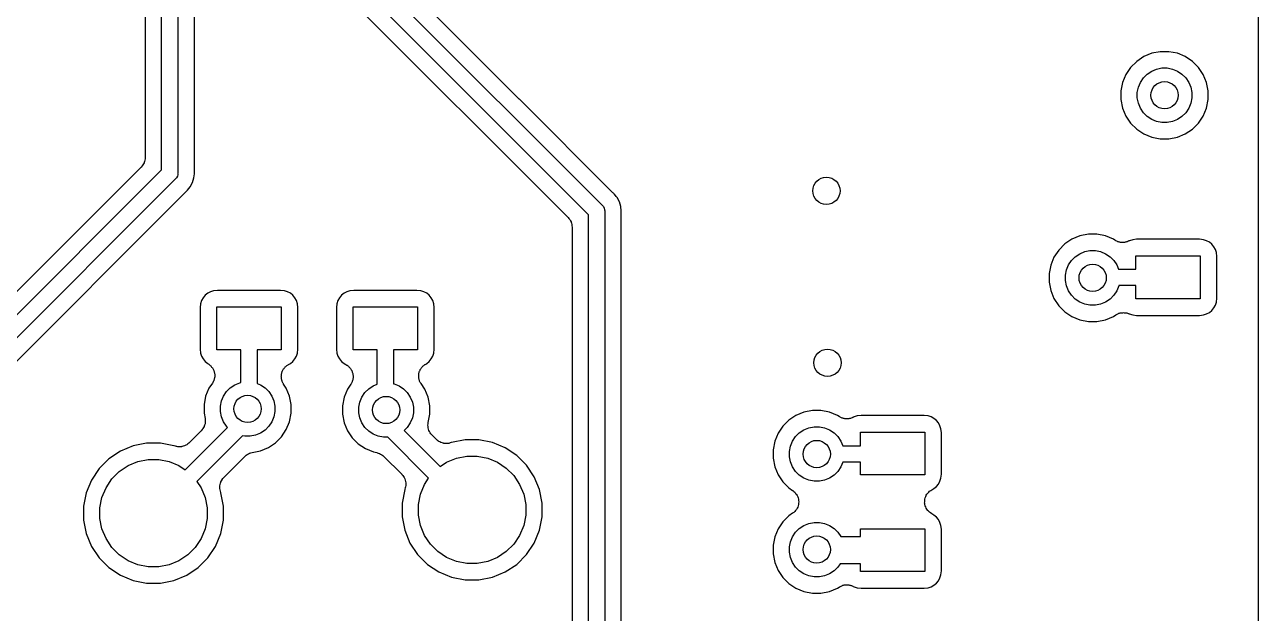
# Model space of a CAD drawing. Extents: x 98.9 to 141.5, y -118.8 to -76.2.
# Drawn here: x 130 to 141.49, y -112.37 to -106.89 of the extents above; entities that cross this region are included whole.
import ezdxf

# ---------------------------------------------------------------- set-up
doc = ezdxf.new("R2010")
doc.units = 0
doc.layers.add('BLACK', color=7, linetype='CONTINUOUS')

msp = doc.modelspace()

# ---------------------------------------------------------------- linework, layer by layer
at = {"layer": 'BLACK', "linetype": 'CONTINUOUS'}
for p, q in [((131.426, -101.5), (131.426, -108.271)), ((131.274, -108.243), (131.274, -102.049)), ((141.488, -102.097), (141.488, -115.926)), ((131.976, -105.173), (135.376, -108.573)), ((134.605, -107.587), (132.166, -105.148)), ((135.249, -108.662), (131.849, -105.262)), ((131.795, -105.424), (135.059, -108.687)), ((131.579, -108.258), (131.579, -105.513)), ((131.121, -106.523), (131.121, -108.128)), ((140.422, -107.19), (140.356, -107.234)), ((140.496, -107.159), (140.422, -107.19)), ((140.575, -107.144), (140.496, -107.159)), ((140.655, -107.144), (140.575, -107.144)), ((140.734, -107.159), (140.655, -107.144)), ((140.808, -107.19), (140.734, -107.159)), ((140.874, -107.234), (140.808, -107.19)), ((140.299, -107.291), (140.255, -107.357)), ((140.356, -107.234), (140.299, -107.291)), ((140.495, -107.325), (140.541, -107.306)), ((140.541, -107.306), (140.59, -107.296)), ((140.59, -107.296), (140.64, -107.296)), ((140.64, -107.296), (140.689, -107.306)), ((140.689, -107.306), (140.735, -107.325)), ((140.931, -107.291), (140.874, -107.234)), ((140.975, -107.357), (140.931, -107.291)), ((140.255, -107.357), (140.224, -107.431)), ((140.39, -107.43), (140.418, -107.388)), ((140.418, -107.388), (140.453, -107.353)), ((140.453, -107.353), (140.495, -107.325)), ((140.735, -107.325), (140.777, -107.353)), ((140.777, -107.353), (140.812, -107.388)), ((140.812, -107.388), (140.84, -107.43)), ((141.006, -107.431), (140.975, -107.357)), ((140.224, -107.431), (140.209, -107.51)), ((140.209, -107.51), (140.209, -107.59)), ((140.361, -107.525), (140.371, -107.476)), ((140.361, -107.575), (140.361, -107.525)), ((140.371, -107.476), (140.39, -107.43)), ((140.84, -107.43), (140.859, -107.476)), ((140.859, -107.476), (140.869, -107.525)), ((140.869, -107.525), (140.869, -107.575)), ((141.021, -107.51), (141.006, -107.431)), ((141.021, -107.59), (141.021, -107.51)), ((134.606, -107.587), (134.605, -107.587)), ((135.474, -108.456), (134.606, -107.587)), ((140.209, -107.59), (140.224, -107.669)), ((140.371, -107.624), (140.361, -107.575)), ((140.39, -107.67), (140.371, -107.624)), ((140.859, -107.624), (140.84, -107.67)), ((140.869, -107.575), (140.859, -107.624)), ((141.006, -107.669), (141.021, -107.59)), ((140.224, -107.669), (140.255, -107.743)), ((140.255, -107.743), (140.299, -107.809)), ((140.418, -107.712), (140.39, -107.67)), ((140.453, -107.747), (140.418, -107.712)), ((140.495, -107.775), (140.453, -107.747)), ((140.777, -107.747), (140.735, -107.775)), ((140.812, -107.712), (140.777, -107.747)), ((140.84, -107.67), (140.812, -107.712)), ((140.931, -107.809), (140.975, -107.743)), ((140.975, -107.743), (141.006, -107.669)), ((140.299, -107.809), (140.356, -107.866)), ((140.356, -107.866), (140.422, -107.91)), ((140.541, -107.794), (140.495, -107.775)), ((140.59, -107.804), (140.541, -107.794)), ((140.64, -107.804), (140.59, -107.804)), ((140.689, -107.794), (140.64, -107.804)), ((140.735, -107.775), (140.689, -107.794)), ((140.808, -107.91), (140.874, -107.866)), ((140.874, -107.866), (140.931, -107.809)), ((140.422, -107.91), (140.496, -107.941)), ((140.496, -107.941), (140.575, -107.956)), ((140.575, -107.956), (140.655, -107.956)), ((140.655, -107.956), (140.734, -107.941)), ((140.734, -107.941), (140.808, -107.91)), ((131.084, -108.218), (128.998, -110.304)), ((131.092, -108.208), (131.084, -108.218)), ((131.099, -108.199), (131.092, -108.208)), ((131.1, -108.199), (131.099, -108.199)), ((131.105, -108.188), (131.1, -108.198)), ((131.1, -108.198), (131.1, -108.199)), ((131.111, -108.178), (131.105, -108.188)), ((131.112, -108.177), (131.111, -108.177)), ((131.111, -108.177), (131.111, -108.178)), ((131.115, -108.165), (131.112, -108.177)), ((131.119, -108.154), (131.115, -108.165)), ((131.12, -108.141), (131.119, -108.153)), ((131.119, -108.153), (131.119, -108.153)), ((131.119, -108.153), (131.119, -108.154)), ((131.121, -108.129), (131.12, -108.141)), ((131.121, -108.128), (131.121, -108.128)), ((131.121, -108.128), (131.121, -108.128)), ((131.121, -108.128), (131.121, -108.128)), ((131.121, -108.128), (131.121, -108.129)), ((129.023, -110.494), (131.274, -108.243)), ((131.401, -108.332), (129.112, -110.621)), ((131.404, -108.329), (131.401, -108.332)), ((131.414, -108.318), (131.404, -108.329)), ((131.421, -108.304), (131.414, -108.318)), ((131.425, -108.29), (131.421, -108.304)), ((131.426, -108.279), (131.425, -108.29)), ((131.426, -108.271), (131.427, -108.275)), ((131.427, -108.275), (131.426, -108.279)), ((131.426, -108.279), (131.426, -108.279)), ((131.562, -108.363), (131.575, -108.32)), ((131.575, -108.32), (131.579, -108.28)), ((131.579, -108.263), (131.579, -108.258)), ((131.579, -108.268), (131.579, -108.263)), ((131.579, -108.27), (131.579, -108.268)), ((131.58, -108.275), (131.579, -108.27)), ((131.579, -108.28), (131.58, -108.275)), ((131.579, -108.28), (131.579, -108.28)), ((129.229, -110.719), (131.499, -108.449)), ((131.499, -108.449), (131.501, -108.448)), ((131.501, -108.448), (131.505, -108.444)), ((131.505, -108.444), (131.509, -108.441)), ((131.509, -108.441), (131.512, -108.437)), ((131.512, -108.437), (131.516, -108.434)), ((131.516, -108.433), (131.541, -108.403)), ((131.516, -108.434), (131.516, -108.433)), ((131.541, -108.403), (131.562, -108.363)), ((135.478, -108.459), (135.474, -108.456)), ((135.482, -108.463), (135.478, -108.459)), ((135.376, -108.573), (135.379, -108.576)), ((135.484, -108.464), (135.482, -108.463)), ((135.487, -108.468), (135.484, -108.464)), ((135.491, -108.471), (135.487, -108.468)), ((135.508, -108.492), (135.491, -108.471)), ((135.491, -108.471), (135.491, -108.471)), ((135.516, -108.502), (135.508, -108.492)), ((135.508, -108.492), (135.508, -108.492)), ((135.537, -108.542), (135.516, -108.502)), ((135.55, -108.585), (135.537, -108.542)), ((135.059, -108.687), (135.06, -108.688)), ((135.06, -108.688), (135.06, -108.688)), ((135.06, -108.688), (135.06, -108.688)), ((135.06, -108.688), (135.06, -108.689)), ((135.06, -108.689), (135.068, -108.698)), ((135.249, -113.108), (135.249, -108.662)), ((135.379, -108.576), (135.383, -108.58)), ((135.383, -108.58), (135.389, -108.587)), ((135.389, -108.587), (135.395, -108.6)), ((135.395, -108.6), (135.396, -108.601)), ((135.396, -108.601), (135.4, -108.615)), ((135.4, -108.615), (135.401, -108.626)), ((135.401, -108.626), (135.402, -108.63)), ((135.402, -108.63), (135.401, -108.634)), ((135.401, -108.634), (135.401, -113.136)), ((135.554, -108.625), (135.55, -108.585)), ((135.555, -108.63), (135.554, -108.625)), ((135.554, -108.625), (135.554, -108.625)), ((135.554, -108.635), (135.555, -108.63)), ((135.554, -108.64), (135.554, -108.635)), ((135.554, -108.646), (135.554, -108.64)), ((135.554, -108.647), (135.554, -108.646)), ((135.554, -113.123), (135.554, -108.647)), ((135.068, -108.698), (135.075, -108.707)), ((135.075, -108.707), (135.075, -108.708)), ((135.075, -108.708), (135.076, -108.708)), ((135.076, -108.708), (135.081, -108.719)), ((135.081, -108.719), (135.087, -108.729)), ((135.087, -108.729), (135.087, -108.73)), ((135.087, -108.73), (135.087, -108.73)), ((135.087, -108.73), (135.091, -108.741)), ((135.091, -108.741), (135.094, -108.753)), ((135.094, -108.753), (135.094, -108.753)), ((135.094, -108.753), (135.094, -108.754)), ((135.094, -108.754), (135.095, -108.766)), ((135.095, -108.766), (135.096, -108.777)), ((135.096, -108.777), (135.096, -112.993)), ((139.752, -108.89), (139.686, -108.934)), ((139.826, -108.859), (139.752, -108.89)), ((139.905, -108.844), (139.826, -108.859)), ((139.985, -108.844), (139.905, -108.844)), ((140.064, -108.859), (139.985, -108.844)), ((140.138, -108.89), (140.064, -108.859)), ((140.153, -108.9), (140.138, -108.89)), ((140.158, -108.903), (140.153, -108.9)), ((140.162, -108.906), (140.158, -108.903)), ((140.169, -108.909), (140.162, -108.906)), ((140.175, -108.912), (140.169, -108.909)), ((140.18, -108.913), (140.175, -108.912)), ((140.185, -108.916), (140.18, -108.913)), ((140.192, -108.917), (140.185, -108.916)), ((140.198, -108.919), (140.192, -108.917)), ((140.204, -108.92), (140.198, -108.919)), ((140.209, -108.921), (140.204, -108.92)), ((140.241, -108.92), (140.234, -108.921)), ((140.248, -108.919), (140.241, -108.92)), ((140.253, -108.918), (140.248, -108.919)), ((140.259, -108.916), (140.253, -108.918)), ((140.265, -108.914), (140.259, -108.916)), ((140.271, -108.912), (140.265, -108.914)), ((140.276, -108.909), (140.271, -108.912)), ((140.282, -108.907), (140.276, -108.909)), ((140.283, -108.906), (140.282, -108.907)), ((140.289, -108.904), (140.283, -108.906)), ((140.318, -108.895), (140.289, -108.904)), ((140.354, -108.891), (140.318, -108.895)), ((140.941, -108.891), (140.354, -108.891)), ((140.977, -108.895), (140.941, -108.891)), ((141.006, -108.904), (140.977, -108.895)), ((141.032, -108.918), (141.006, -108.904)), ((141.056, -108.937), (141.032, -108.918)), ((139.629, -108.991), (139.585, -109.057)), ((139.686, -108.934), (139.629, -108.991)), ((139.783, -109.053), (139.825, -109.025)), ((139.825, -109.025), (139.871, -109.006)), ((139.871, -109.006), (139.92, -108.996)), ((139.92, -108.996), (139.97, -108.996)), ((139.97, -108.996), (140.019, -109.006)), ((140.019, -109.006), (140.065, -109.025)), ((140.065, -109.025), (140.107, -109.053)), ((140.216, -108.921), (140.209, -108.921)), ((140.223, -108.921), (140.216, -108.921)), ((140.229, -108.921), (140.223, -108.921)), ((140.234, -108.921), (140.229, -108.921)), ((141.075, -108.96), (141.056, -108.937)), ((141.089, -108.986), (141.075, -108.96)), ((141.098, -109.015), (141.089, -108.986)), ((141.101, -109.051), (141.098, -109.015)), ((139.554, -109.131), (139.539, -109.21)), ((139.585, -109.057), (139.554, -109.131)), ((139.701, -109.176), (139.72, -109.13)), ((139.72, -109.13), (139.748, -109.088)), ((139.748, -109.088), (139.783, -109.053)), ((140.107, -109.053), (140.142, -109.088)), ((140.142, -109.088), (140.17, -109.13)), ((140.17, -109.13), (140.186, -109.169)), ((140.347, -109.169), (140.347, -109.045)), ((140.347, -109.045), (140.947, -109.045)), ((140.947, -109.045), (140.947, -109.445)), ((141.101, -109.439), (141.101, -109.051)), ((139.539, -109.21), (139.539, -109.29)), ((139.691, -109.225), (139.701, -109.176)), ((139.691, -109.275), (139.691, -109.225)), ((140.186, -109.169), (140.347, -109.169)), ((131.729, -109.379), (131.703, -109.393)), ((131.758, -109.37), (131.729, -109.379)), ((131.794, -109.367), (131.758, -109.37)), ((132.381, -109.367), (131.794, -109.367)), ((132.417, -109.37), (132.381, -109.367)), ((132.446, -109.379), (132.417, -109.37)), ((132.473, -109.393), (132.446, -109.379)), ((132.999, -109.379), (132.973, -109.393)), ((133.028, -109.37), (132.999, -109.379)), ((133.064, -109.367), (133.028, -109.37)), ((133.651, -109.367), (133.064, -109.367)), ((133.687, -109.37), (133.651, -109.367)), ((133.716, -109.379), (133.687, -109.37)), ((133.743, -109.393), (133.716, -109.379)), ((139.539, -109.29), (139.554, -109.369)), ((139.554, -109.369), (139.585, -109.443)), ((139.701, -109.324), (139.691, -109.275)), ((139.72, -109.37), (139.701, -109.324)), ((139.748, -109.412), (139.72, -109.37)), ((140.17, -109.37), (140.142, -109.412)), ((140.189, -109.324), (140.17, -109.37)), ((140.19, -109.321), (140.189, -109.324)), ((140.347, -109.321), (140.19, -109.321)), ((140.347, -109.445), (140.347, -109.321)), ((131.637, -109.491), (131.634, -109.527)), ((131.646, -109.462), (131.637, -109.491)), ((131.66, -109.435), (131.646, -109.462)), ((131.679, -109.412), (131.66, -109.435)), ((131.703, -109.393), (131.679, -109.412)), ((132.496, -109.412), (132.473, -109.393)), ((132.515, -109.435), (132.496, -109.412)), ((132.529, -109.462), (132.515, -109.435)), ((132.538, -109.491), (132.529, -109.462)), ((132.541, -109.527), (132.538, -109.491)), ((132.907, -109.491), (132.904, -109.527)), ((132.916, -109.462), (132.907, -109.491)), ((132.93, -109.435), (132.916, -109.462)), ((132.949, -109.412), (132.93, -109.435)), ((132.973, -109.393), (132.949, -109.412)), ((133.766, -109.412), (133.743, -109.393)), ((133.785, -109.435), (133.766, -109.412)), ((133.799, -109.462), (133.785, -109.435)), ((133.808, -109.491), (133.799, -109.462)), ((133.811, -109.527), (133.808, -109.491)), ((139.585, -109.443), (139.629, -109.509)), ((139.783, -109.447), (139.748, -109.412)), ((139.825, -109.475), (139.783, -109.447)), ((139.871, -109.494), (139.825, -109.475)), ((139.92, -109.504), (139.871, -109.494)), ((140.019, -109.494), (139.97, -109.504)), ((140.065, -109.475), (140.019, -109.494)), ((140.107, -109.447), (140.065, -109.475)), ((140.142, -109.412), (140.107, -109.447)), ((140.947, -109.445), (140.347, -109.445)), ((141.089, -109.504), (141.098, -109.475)), ((141.098, -109.475), (141.101, -109.439)), ((131.634, -109.527), (131.634, -109.914)), ((131.788, -109.92), (131.788, -109.52)), ((131.788, -109.52), (132.388, -109.52)), ((132.388, -109.52), (132.388, -109.92)), ((132.541, -109.914), (132.541, -109.527)), ((132.904, -109.527), (132.904, -109.914)), ((133.058, -109.92), (133.058, -109.52)), ((133.058, -109.52), (133.658, -109.52)), ((133.658, -109.52), (133.658, -109.92)), ((133.811, -109.914), (133.811, -109.527)), ((139.629, -109.509), (139.686, -109.566)), ((139.686, -109.566), (139.752, -109.61)), ((139.97, -109.504), (139.92, -109.504)), ((140.138, -109.61), (140.161, -109.594)), ((140.161, -109.594), (140.163, -109.593)), ((140.163, -109.593), (140.168, -109.591)), ((140.168, -109.591), (140.172, -109.588)), ((140.172, -109.588), (140.179, -109.585)), ((140.179, -109.585), (140.185, -109.582)), ((140.185, -109.582), (140.19, -109.58)), ((140.19, -109.58), (140.195, -109.578)), ((140.195, -109.578), (140.202, -109.577)), ((140.202, -109.577), (140.208, -109.575)), ((140.208, -109.575), (140.214, -109.575)), ((140.214, -109.575), (140.22, -109.574)), ((140.22, -109.574), (140.226, -109.574)), ((140.226, -109.574), (140.233, -109.573)), ((140.233, -109.573), (140.239, -109.574)), ((140.239, -109.574), (140.244, -109.574)), ((140.244, -109.574), (140.251, -109.575)), ((140.251, -109.575), (140.258, -109.576)), ((140.258, -109.576), (140.263, -109.577)), ((140.263, -109.577), (140.269, -109.578)), ((140.269, -109.578), (140.275, -109.581)), ((140.275, -109.581), (140.281, -109.583)), ((140.281, -109.583), (140.286, -109.586)), ((140.286, -109.586), (140.318, -109.595)), ((140.318, -109.595), (140.354, -109.599)), ((140.354, -109.599), (140.941, -109.599)), ((140.941, -109.599), (140.977, -109.595)), ((140.977, -109.595), (141.006, -109.586)), ((141.006, -109.586), (141.032, -109.572)), ((141.032, -109.572), (141.056, -109.553)), ((141.056, -109.553), (141.075, -109.53)), ((141.075, -109.53), (141.089, -109.504)), ((139.752, -109.61), (139.826, -109.641)), ((139.826, -109.641), (139.905, -109.656)), ((139.905, -109.656), (139.985, -109.656)), ((139.985, -109.656), (140.064, -109.641)), ((140.064, -109.641), (140.138, -109.61)), ((131.634, -109.914), (131.637, -109.95)), ((131.637, -109.95), (131.646, -109.979)), ((132.011, -109.92), (131.788, -109.92)), ((132.011, -110.224), (132.011, -109.92)), ((132.388, -109.92), (132.164, -109.92)), ((132.164, -109.92), (132.164, -110.232)), ((132.529, -109.979), (132.538, -109.95)), ((132.538, -109.95), (132.541, -109.914)), ((132.904, -109.914), (132.907, -109.95)), ((132.907, -109.95), (132.916, -109.979)), ((133.281, -109.92), (133.058, -109.92)), ((133.281, -110.24), (133.281, -109.92)), ((133.658, -109.92), (133.434, -109.92)), ((133.434, -109.92), (133.434, -110.235)), ((133.799, -109.979), (133.808, -109.95)), ((133.808, -109.95), (133.811, -109.914)), ((131.646, -109.979), (131.66, -110.005)), ((131.66, -110.005), (131.679, -110.029)), ((131.679, -110.029), (131.703, -110.048)), ((131.703, -110.048), (131.703, -110.048)), ((131.703, -110.048), (131.707, -110.051)), ((131.707, -110.051), (131.713, -110.054)), ((131.713, -110.054), (131.718, -110.058)), ((131.718, -110.058), (131.723, -110.062)), ((131.723, -110.062), (131.727, -110.066)), ((131.727, -110.066), (131.732, -110.07)), ((132.435, -110.071), (132.44, -110.067)), ((132.44, -110.067), (132.446, -110.063)), ((132.446, -110.063), (132.451, -110.06)), ((132.451, -110.06), (132.455, -110.057)), ((132.455, -110.057), (132.473, -110.048)), ((132.473, -110.048), (132.496, -110.029)), ((132.496, -110.029), (132.515, -110.005)), ((132.515, -110.005), (132.529, -109.979)), ((132.916, -109.979), (132.93, -110.005)), ((132.93, -110.005), (132.949, -110.029)), ((132.949, -110.029), (132.973, -110.048)), ((132.973, -110.048), (132.991, -110.058)), ((132.991, -110.058), (132.992, -110.058)), ((132.992, -110.058), (132.997, -110.062)), ((132.997, -110.062), (133.002, -110.064)), ((133.002, -110.064), (133.007, -110.069)), ((133.007, -110.069), (133.013, -110.072)), ((133.711, -110.07), (133.715, -110.065)), ((133.715, -110.065), (133.72, -110.062)), ((133.72, -110.062), (133.725, -110.058)), ((133.725, -110.058), (133.73, -110.055)), ((133.73, -110.055), (133.735, -110.052)), ((133.735, -110.052), (133.743, -110.048)), ((133.743, -110.048), (133.766, -110.029)), ((133.766, -110.029), (133.785, -110.005)), ((133.785, -110.005), (133.799, -109.979)), ((131.732, -110.07), (131.736, -110.075)), ((131.736, -110.075), (131.74, -110.08)), ((131.74, -110.08), (131.744, -110.085)), ((131.744, -110.085), (131.747, -110.089)), ((131.747, -110.089), (131.75, -110.095)), ((131.75, -110.095), (131.754, -110.1)), ((131.754, -110.1), (131.756, -110.106)), ((131.756, -110.106), (131.759, -110.111)), ((131.759, -110.111), (131.761, -110.117)), ((131.761, -110.117), (131.763, -110.123)), ((131.763, -110.123), (131.764, -110.129)), ((131.764, -110.129), (131.766, -110.135)), ((131.766, -110.184), (131.764, -110.19)), ((131.766, -110.135), (131.767, -110.141)), ((131.768, -110.173), (131.766, -110.178)), ((131.766, -110.178), (131.766, -110.184)), ((131.767, -110.141), (131.768, -110.148)), ((131.768, -110.148), (131.768, -110.154)), ((131.768, -110.154), (131.768, -110.159)), ((131.768, -110.159), (131.768, -110.166)), ((131.768, -110.166), (131.768, -110.173)), ((132.388, -110.167), (132.389, -110.162)), ((132.389, -110.174), (132.388, -110.167)), ((132.389, -110.156), (132.39, -110.149)), ((132.389, -110.162), (132.389, -110.156)), ((132.389, -110.181), (132.389, -110.174)), ((132.39, -110.186), (132.389, -110.181)), ((132.39, -110.149), (132.391, -110.143)), ((132.391, -110.143), (132.393, -110.137)), ((132.393, -110.137), (132.394, -110.132)), ((132.394, -110.132), (132.396, -110.126)), ((132.396, -110.126), (132.398, -110.119)), ((132.398, -110.119), (132.401, -110.114)), ((132.401, -110.114), (132.403, -110.109)), ((132.403, -110.109), (132.407, -110.103)), ((132.407, -110.103), (132.41, -110.097)), ((132.41, -110.097), (132.414, -110.093)), ((132.414, -110.093), (132.417, -110.088)), ((132.417, -110.088), (132.422, -110.084)), ((132.422, -110.084), (132.426, -110.078)), ((132.426, -110.078), (132.431, -110.075)), ((132.431, -110.075), (132.435, -110.071)), ((133.013, -110.072), (133.017, -110.077)), ((133.017, -110.077), (133.021, -110.08)), ((133.021, -110.08), (133.025, -110.085)), ((133.025, -110.085), (133.03, -110.09)), ((133.03, -110.09), (133.033, -110.095)), ((133.033, -110.095), (133.037, -110.1)), ((133.037, -110.1), (133.04, -110.105)), ((133.04, -110.105), (133.044, -110.111)), ((133.044, -110.111), (133.046, -110.116)), ((133.046, -110.116), (133.048, -110.121)), ((133.048, -110.121), (133.05, -110.128)), ((133.05, -110.128), (133.053, -110.134)), ((133.053, -110.134), (133.054, -110.14)), ((133.054, -110.14), (133.056, -110.145)), ((133.056, -110.145), (133.056, -110.152)), ((133.056, -110.152), (133.057, -110.158)), ((133.057, -110.183), (133.056, -110.189)), ((133.057, -110.158), (133.057, -110.164)), ((133.057, -110.164), (133.058, -110.17)), ((133.058, -110.17), (133.057, -110.176)), ((133.057, -110.176), (133.057, -110.183)), ((133.668, -110.162), (133.669, -110.156)), ((133.669, -110.169), (133.668, -110.162)), ((133.669, -110.151), (133.67, -110.144)), ((133.669, -110.156), (133.669, -110.151)), ((133.669, -110.175), (133.669, -110.169)), ((133.67, -110.181), (133.669, -110.175)), ((133.67, -110.144), (133.671, -110.138)), ((133.67, -110.187), (133.67, -110.181)), ((133.671, -110.138), (133.673, -110.132)), ((133.673, -110.132), (133.674, -110.126)), ((133.674, -110.126), (133.676, -110.12)), ((133.676, -110.12), (133.678, -110.114)), ((133.678, -110.114), (133.681, -110.109)), ((133.681, -110.109), (133.683, -110.104)), ((133.683, -110.104), (133.687, -110.098)), ((133.687, -110.098), (133.69, -110.092)), ((133.69, -110.092), (133.694, -110.088)), ((133.694, -110.088), (133.697, -110.083)), ((133.697, -110.083), (133.702, -110.078)), ((133.702, -110.078), (133.706, -110.073)), ((133.706, -110.073), (133.711, -110.07)), ((131.715, -110.277), (131.684, -110.351)), ((131.747, -110.23), (131.715, -110.277)), ((131.75, -110.224), (131.747, -110.23)), ((131.753, -110.22), (131.75, -110.224)), ((131.755, -110.214), (131.753, -110.22)), ((131.759, -110.208), (131.755, -110.214)), ((131.76, -110.202), (131.759, -110.208)), ((131.763, -110.197), (131.76, -110.202)), ((131.764, -110.19), (131.763, -110.197)), ((131.878, -110.308), (131.913, -110.273)), ((131.913, -110.273), (131.955, -110.245)), ((131.955, -110.245), (132.001, -110.226)), ((132.001, -110.226), (132.011, -110.224)), ((132.164, -110.232), (132.195, -110.245)), ((132.195, -110.245), (132.237, -110.273)), ((132.237, -110.273), (132.272, -110.308)), ((132.39, -110.192), (132.39, -110.186)), ((132.392, -110.199), (132.39, -110.192)), ((132.394, -110.205), (132.392, -110.199)), ((132.396, -110.21), (132.394, -110.205)), ((132.397, -110.216), (132.396, -110.21)), ((132.4, -110.222), (132.397, -110.216)), ((132.403, -110.228), (132.4, -110.222)), ((132.406, -110.233), (132.403, -110.228)), ((132.409, -110.238), (132.406, -110.233)), ((132.41, -110.239), (132.409, -110.238)), ((132.435, -110.277), (132.41, -110.239)), ((132.466, -110.351), (132.435, -110.277)), ((133.005, -110.287), (132.974, -110.361)), ((133.037, -110.24), (133.005, -110.287)), ((133.039, -110.235), (133.037, -110.24)), ((133.043, -110.23), (133.039, -110.235)), ((133.045, -110.224), (133.043, -110.23)), ((133.048, -110.218), (133.045, -110.224)), ((133.05, -110.213), (133.048, -110.218)), ((133.052, -110.207), (133.05, -110.213)), ((133.054, -110.201), (133.052, -110.207)), ((133.055, -110.195), (133.054, -110.201)), ((133.056, -110.189), (133.055, -110.195)), ((133.168, -110.318), (133.203, -110.283)), ((133.203, -110.283), (133.245, -110.255)), ((133.245, -110.255), (133.281, -110.24)), ((133.434, -110.235), (133.439, -110.236)), ((133.439, -110.236), (133.485, -110.255)), ((133.485, -110.255), (133.527, -110.283)), ((133.527, -110.283), (133.562, -110.318)), ((133.672, -110.193), (133.67, -110.187)), ((133.673, -110.2), (133.672, -110.193)), ((133.676, -110.205), (133.673, -110.2)), ((133.677, -110.211), (133.676, -110.205)), ((133.68, -110.217), (133.677, -110.211)), ((133.683, -110.223), (133.68, -110.217)), ((133.686, -110.228), (133.683, -110.223)), ((133.689, -110.233), (133.686, -110.228)), ((133.69, -110.234), (133.689, -110.233)), ((133.725, -110.287), (133.69, -110.234)), ((133.756, -110.361), (133.725, -110.287)), ((131.684, -110.351), (131.669, -110.43)), ((131.821, -110.445), (131.831, -110.396)), ((131.831, -110.396), (131.85, -110.35)), ((131.85, -110.35), (131.878, -110.308)), ((132.272, -110.308), (132.3, -110.35)), ((132.3, -110.35), (132.319, -110.396)), ((132.319, -110.396), (132.329, -110.445)), ((132.481, -110.43), (132.466, -110.351)), ((132.974, -110.361), (132.959, -110.44)), ((133.111, -110.455), (133.121, -110.406)), ((133.121, -110.406), (133.14, -110.36)), ((133.14, -110.36), (133.168, -110.318)), ((133.562, -110.318), (133.59, -110.36)), ((133.59, -110.36), (133.609, -110.406)), ((133.609, -110.406), (133.619, -110.455)), ((133.771, -110.44), (133.756, -110.361)), ((131.669, -110.43), (131.669, -110.51)), ((131.669, -110.51), (131.678, -110.558)), ((131.821, -110.495), (131.821, -110.445)), ((131.831, -110.544), (131.821, -110.495)), ((132.329, -110.495), (132.319, -110.544)), ((132.329, -110.445), (132.329, -110.495)), ((132.466, -110.589), (132.481, -110.51)), ((132.481, -110.51), (132.481, -110.43)), ((132.959, -110.44), (132.959, -110.52)), ((132.959, -110.52), (132.974, -110.599)), ((133.111, -110.505), (133.111, -110.455)), ((133.121, -110.554), (133.111, -110.505)), ((133.619, -110.505), (133.609, -110.554)), ((133.619, -110.455), (133.619, -110.505)), ((133.756, -110.598), (133.771, -110.52)), ((133.771, -110.52), (133.771, -110.44)), ((137.256, -110.499), (137.182, -110.53)), ((137.335, -110.484), (137.256, -110.499)), ((137.415, -110.484), (137.335, -110.484)), ((137.494, -110.499), (137.415, -110.484)), ((137.568, -110.53), (137.494, -110.499)), ((131.494, -111.037), (131.889, -110.643)), ((131.665, -110.643), (131.659, -110.653)), ((131.67, -110.633), (131.665, -110.643)), ((131.671, -110.632), (131.67, -110.633)), ((131.674, -110.62), (131.671, -110.632)), ((131.671, -110.632), (131.671, -110.632)), ((131.678, -110.609), (131.674, -110.62)), ((131.678, -110.558), (131.678, -110.558)), ((131.678, -110.558), (131.678, -110.558)), ((131.678, -110.558), (131.678, -110.558)), ((131.678, -110.558), (131.678, -110.56)), ((131.678, -110.56), (131.679, -110.571)), ((131.679, -110.596), (131.678, -110.608)), ((131.678, -110.608), (131.678, -110.608)), ((131.678, -110.608), (131.678, -110.609)), ((131.679, -110.571), (131.681, -110.583)), ((131.681, -110.584), (131.679, -110.596)), ((131.681, -110.583), (131.681, -110.584)), ((131.681, -110.584), (131.681, -110.584)), ((131.85, -110.59), (131.831, -110.544)), ((131.878, -110.632), (131.85, -110.59)), ((131.889, -110.643), (131.878, -110.632)), ((132.272, -110.632), (132.237, -110.667)), ((132.3, -110.59), (132.272, -110.632)), ((132.319, -110.544), (132.3, -110.59)), ((132.435, -110.663), (132.466, -110.589)), ((132.974, -110.599), (133.005, -110.673)), ((133.14, -110.6), (133.121, -110.554)), ((133.168, -110.642), (133.14, -110.6)), ((133.203, -110.677), (133.168, -110.642)), ((133.562, -110.642), (133.533, -110.671)), ((133.59, -110.6), (133.562, -110.642)), ((133.609, -110.554), (133.59, -110.6)), ((133.753, -110.621), (133.755, -110.61)), ((133.754, -110.622), (133.753, -110.621)), ((133.755, -110.634), (133.753, -110.622)), ((133.753, -110.622), (133.754, -110.622)), ((133.755, -110.61), (133.756, -110.598)), ((133.756, -110.646), (133.755, -110.634)), ((137.059, -110.631), (137.015, -110.697)), ((137.116, -110.574), (137.059, -110.631)), ((137.182, -110.53), (137.116, -110.574)), ((137.301, -110.646), (137.35, -110.636)), ((137.35, -110.636), (137.4, -110.636)), ((137.4, -110.636), (137.449, -110.646)), ((137.585, -110.541), (137.568, -110.53)), ((137.59, -110.544), (137.585, -110.541)), ((137.594, -110.547), (137.59, -110.544)), ((137.601, -110.55), (137.594, -110.547)), ((137.607, -110.553), (137.601, -110.55)), ((137.612, -110.555), (137.607, -110.553)), ((137.617, -110.557), (137.612, -110.555)), ((137.624, -110.558), (137.617, -110.557)), ((137.63, -110.56), (137.624, -110.558)), ((137.636, -110.561), (137.63, -110.56)), ((137.642, -110.562), (137.636, -110.561)), ((137.648, -110.562), (137.642, -110.562)), ((137.655, -110.563), (137.648, -110.562)), ((137.661, -110.562), (137.655, -110.563)), ((137.666, -110.562), (137.661, -110.562)), ((137.673, -110.561), (137.666, -110.562)), ((137.68, -110.56), (137.673, -110.561)), ((137.685, -110.559), (137.68, -110.56)), ((137.691, -110.558), (137.685, -110.559)), ((137.697, -110.555), (137.691, -110.558)), ((137.704, -110.553), (137.697, -110.555)), ((137.708, -110.551), (137.704, -110.553)), ((137.714, -110.549), (137.708, -110.551)), ((137.715, -110.548), (137.714, -110.549)), ((137.723, -110.544), (137.715, -110.548)), ((137.752, -110.535), (137.723, -110.544)), ((137.788, -110.531), (137.752, -110.535)), ((138.376, -110.531), (137.788, -110.531)), ((138.412, -110.535), (138.376, -110.531)), ((138.441, -110.544), (138.412, -110.535)), ((138.467, -110.558), (138.441, -110.544)), ((138.49, -110.577), (138.467, -110.558)), ((138.509, -110.6), (138.49, -110.577)), ((138.523, -110.626), (138.509, -110.6)), ((138.532, -110.655), (138.523, -110.626)), ((131.643, -110.673), (131.529, -110.787)), ((132.027, -110.72), (131.602, -111.145)), ((131.651, -110.663), (131.643, -110.673)), ((131.658, -110.654), (131.651, -110.663)), ((131.659, -110.654), (131.658, -110.654)), ((131.659, -110.653), (131.659, -110.654)), ((132.05, -110.724), (132.027, -110.72)), ((132.1, -110.724), (132.05, -110.724)), ((132.149, -110.714), (132.1, -110.724)), ((132.195, -110.695), (132.149, -110.714)), ((132.237, -110.667), (132.195, -110.695)), ((132.334, -110.786), (132.391, -110.729)), ((132.391, -110.729), (132.435, -110.663)), ((133.005, -110.673), (133.049, -110.739)), ((133.049, -110.739), (133.106, -110.796)), ((133.245, -110.705), (133.203, -110.677)), ((133.291, -110.724), (133.245, -110.705)), ((133.34, -110.734), (133.291, -110.724)), ((133.381, -110.734), (133.34, -110.734)), ((133.761, -111.114), (133.381, -110.734)), ((133.533, -110.671), (133.869, -111.006)), ((133.756, -110.647), (133.756, -110.646)), ((133.759, -110.658), (133.756, -110.647)), ((133.756, -110.647), (133.756, -110.647)), ((133.763, -110.67), (133.759, -110.658)), ((133.763, -110.671), (133.763, -110.67)), ((133.763, -110.67), (133.763, -110.67)), ((133.769, -110.681), (133.763, -110.671)), ((133.774, -110.692), (133.769, -110.681)), ((133.775, -110.693), (133.774, -110.692)), ((133.774, -110.692), (133.774, -110.692)), ((133.782, -110.702), (133.775, -110.693)), ((133.789, -110.711), (133.782, -110.702)), ((133.79, -110.712), (133.789, -110.711)), ((133.791, -110.712), (133.79, -110.712)), ((133.79, -110.712), (133.79, -110.712)), ((133.79, -110.712), (133.79, -110.712)), ((133.834, -110.756), (133.791, -110.712)), ((133.843, -110.764), (133.834, -110.756)), ((134.101, -110.758), (133.975, -110.783)), ((134.229, -110.758), (134.101, -110.758)), ((134.355, -110.783), (134.229, -110.758)), ((137.015, -110.697), (136.984, -110.771)), ((137.15, -110.77), (137.178, -110.728)), ((137.178, -110.728), (137.213, -110.693)), ((137.213, -110.693), (137.255, -110.665)), ((137.255, -110.665), (137.301, -110.646)), ((137.449, -110.646), (137.495, -110.665)), ((137.495, -110.665), (137.537, -110.693)), ((137.537, -110.693), (137.572, -110.728)), ((137.572, -110.728), (137.6, -110.77)), ((137.782, -110.814), (137.782, -110.685)), ((137.782, -110.685), (138.382, -110.685)), ((138.382, -110.685), (138.382, -111.085)), ((138.536, -110.691), (138.532, -110.655)), ((138.536, -111.079), (138.536, -110.691)), ((130.89, -110.862), (130.783, -110.934)), ((131.008, -110.813), (130.89, -110.862)), ((131.134, -110.788), (131.008, -110.813)), ((131.263, -110.788), (131.134, -110.788)), ((131.389, -110.813), (131.263, -110.788)), ((131.391, -110.814), (131.389, -110.813)), ((131.402, -110.818), (131.391, -110.814)), ((131.414, -110.821), (131.402, -110.818)), ((131.415, -110.821), (131.414, -110.821)), ((131.414, -110.821), (131.414, -110.821)), ((131.426, -110.822), (131.415, -110.821)), ((131.438, -110.824), (131.426, -110.822)), ((131.439, -110.824), (131.438, -110.824)), ((131.451, -110.823), (131.439, -110.824)), ((131.439, -110.824), (131.439, -110.824)), ((131.463, -110.822), (131.451, -110.823)), ((131.464, -110.821), (131.463, -110.821)), ((131.463, -110.821), (131.463, -110.822)), ((131.475, -110.818), (131.464, -110.821)), ((131.487, -110.815), (131.475, -110.818)), ((131.488, -110.814), (131.487, -110.814)), ((131.487, -110.814), (131.487, -110.815)), ((131.498, -110.809), (131.488, -110.814)), ((131.509, -110.803), (131.498, -110.809)), ((131.51, -110.803), (131.509, -110.803)), ((131.509, -110.803), (131.509, -110.803)), ((131.519, -110.795), (131.51, -110.803)), ((131.528, -110.788), (131.519, -110.795)), ((131.529, -110.787), (131.528, -110.788)), ((131.529, -110.787), (131.529, -110.787)), ((131.529, -110.787), (131.529, -110.787)), ((131.529, -110.787), (131.529, -110.787)), ((132.117, -110.876), (132.194, -110.861)), ((132.194, -110.861), (132.268, -110.83)), ((132.268, -110.83), (132.334, -110.786)), ((133.106, -110.796), (133.172, -110.84)), ((133.172, -110.84), (133.246, -110.871)), ((133.246, -110.871), (133.279, -110.877)), ((133.853, -110.771), (133.843, -110.764)), ((133.853, -110.772), (133.853, -110.771)), ((133.853, -110.771), (133.853, -110.771)), ((133.864, -110.777), (133.853, -110.772)), ((133.874, -110.783), (133.864, -110.777)), ((133.875, -110.783), (133.874, -110.783)), ((133.887, -110.787), (133.875, -110.783)), ((133.875, -110.783), (133.875, -110.783)), ((133.898, -110.79), (133.887, -110.787)), ((133.898, -110.791), (133.898, -110.79)), ((133.899, -110.791), (133.898, -110.791)), ((133.911, -110.792), (133.899, -110.791)), ((133.923, -110.793), (133.911, -110.792)), ((133.924, -110.793), (133.923, -110.793)), ((133.923, -110.793), (133.923, -110.793)), ((133.935, -110.792), (133.924, -110.793)), ((133.947, -110.791), (133.935, -110.792)), ((133.948, -110.791), (133.947, -110.791)), ((133.96, -110.787), (133.948, -110.791)), ((133.948, -110.791), (133.948, -110.791)), ((133.971, -110.784), (133.96, -110.787)), ((133.972, -110.784), (133.971, -110.784)), ((133.973, -110.784), (133.972, -110.784)), ((133.972, -110.784), (133.972, -110.784)), ((133.972, -110.784), (133.972, -110.784)), ((133.975, -110.783), (133.973, -110.784)), ((134.474, -110.832), (134.355, -110.783)), ((134.581, -110.903), (134.474, -110.832)), ((136.984, -110.771), (136.969, -110.85)), ((136.969, -110.85), (136.969, -110.93)), ((137.121, -110.865), (137.131, -110.816)), ((137.121, -110.915), (137.121, -110.865)), ((137.131, -110.816), (137.15, -110.77)), ((137.6, -110.77), (137.618, -110.814)), ((137.618, -110.814), (137.782, -110.814)), ((130.783, -110.934), (130.692, -111.025)), ((130.962, -110.997), (131.053, -110.96)), ((131.053, -110.96), (131.149, -110.941)), ((131.149, -110.941), (131.248, -110.941)), ((131.248, -110.941), (131.344, -110.96)), ((131.344, -110.96), (131.435, -110.997)), ((131.853, -111.11), (132.052, -110.911)), ((132.052, -110.911), (132.053, -110.91)), ((132.052, -110.911), (132.052, -110.911)), ((132.052, -110.911), (132.052, -110.911)), ((132.052, -110.911), (132.052, -110.911)), ((132.053, -110.91), (132.062, -110.902)), ((132.062, -110.902), (132.071, -110.895)), ((132.071, -110.895), (132.072, -110.895)), ((132.072, -110.894), (132.083, -110.889)), ((132.072, -110.895), (132.072, -110.894)), ((132.083, -110.889), (132.093, -110.883)), ((132.093, -110.883), (132.094, -110.883)), ((132.094, -110.883), (132.105, -110.879)), ((132.094, -110.883), (132.094, -110.883)), ((132.105, -110.879), (132.117, -110.876)), ((133.279, -110.877), (133.279, -110.877)), ((133.279, -110.877), (133.279, -110.877)), ((133.279, -110.877), (133.279, -110.877)), ((133.279, -110.877), (133.28, -110.878)), ((133.28, -110.878), (133.291, -110.881)), ((133.291, -110.881), (133.303, -110.884)), ((133.303, -110.884), (133.303, -110.885)), ((133.303, -110.885), (133.304, -110.885)), ((133.304, -110.885), (133.314, -110.891)), ((133.314, -110.891), (133.324, -110.896)), ((133.324, -110.896), (133.325, -110.897)), ((133.325, -110.897), (133.326, -110.897)), ((133.326, -110.897), (133.335, -110.904)), ((133.335, -110.904), (133.344, -110.912)), ((133.344, -110.912), (133.511, -111.079)), ((133.869, -111.006), (133.928, -110.967)), ((133.928, -110.967), (134.019, -110.929)), ((134.019, -110.929), (134.116, -110.91)), ((134.116, -110.91), (134.214, -110.91)), ((134.214, -110.91), (134.311, -110.929)), ((134.311, -110.929), (134.402, -110.967)), ((134.402, -110.967), (134.484, -111.022)), ((134.672, -110.994), (134.581, -110.903)), ((136.969, -110.93), (136.984, -111.009)), ((137.131, -110.964), (137.121, -110.915)), ((137.15, -111.01), (137.131, -110.964)), ((137.618, -110.966), (137.6, -111.01)), ((137.782, -110.966), (137.618, -110.966)), ((137.782, -111.085), (137.782, -110.966)), ((130.692, -111.025), (130.62, -111.132)), ((130.81, -111.122), (130.88, -111.052)), ((130.88, -111.052), (130.962, -110.997)), ((131.435, -110.997), (131.494, -111.037)), ((133.511, -111.079), (133.511, -111.08)), ((133.511, -111.08), (133.511, -111.08)), ((133.511, -111.08), (133.511, -111.08)), ((133.511, -111.08), (133.512, -111.081)), ((133.512, -111.081), (133.52, -111.09)), ((133.52, -111.09), (133.527, -111.099)), ((133.527, -111.099), (133.527, -111.099)), ((133.527, -111.099), (133.528, -111.1)), ((133.528, -111.1), (133.533, -111.11)), ((134.484, -111.022), (134.553, -111.091)), ((134.553, -111.091), (134.608, -111.173)), ((134.743, -111.101), (134.672, -110.994)), ((134.792, -111.22), (134.743, -111.101)), ((136.984, -111.009), (137.015, -111.083)), ((137.015, -111.083), (137.059, -111.149)), ((137.178, -111.052), (137.15, -111.01)), ((137.213, -111.087), (137.178, -111.052)), ((137.255, -111.115), (137.213, -111.087)), ((137.537, -111.087), (137.495, -111.115)), ((137.572, -111.052), (137.537, -111.087)), ((137.6, -111.01), (137.572, -111.052)), ((138.382, -111.085), (137.782, -111.085)), ((138.532, -111.115), (138.536, -111.079)), ((130.62, -111.132), (130.571, -111.25)), ((130.718, -111.295), (130.756, -111.204)), ((130.756, -111.204), (130.81, -111.122)), ((131.602, -111.145), (131.642, -111.204)), ((131.642, -111.204), (131.679, -111.295)), ((131.815, -111.198), (131.817, -111.186)), ((131.815, -111.199), (131.815, -111.198)), ((131.817, -111.211), (131.815, -111.199)), ((131.815, -111.199), (131.815, -111.199)), ((131.817, -111.186), (131.818, -111.175)), ((131.818, -111.223), (131.817, -111.211)), ((131.818, -111.173), (131.822, -111.162)), ((131.818, -111.174), (131.818, -111.173)), ((131.818, -111.175), (131.818, -111.174)), ((131.822, -111.162), (131.825, -111.151)), ((131.825, -111.151), (131.825, -111.15)), ((131.825, -111.15), (131.826, -111.15)), ((131.826, -111.15), (131.831, -111.139)), ((131.831, -111.139), (131.837, -111.129)), ((131.837, -111.129), (131.838, -111.128)), ((131.837, -111.129), (131.837, -111.129)), ((131.838, -111.128), (131.845, -111.119)), ((131.845, -111.119), (131.853, -111.11)), ((133.533, -111.11), (133.539, -111.121)), ((133.539, -111.218), (133.538, -111.22)), ((133.539, -111.121), (133.539, -111.121)), ((133.539, -111.121), (133.539, -111.122)), ((133.539, -111.122), (133.542, -111.133)), ((133.542, -111.206), (133.539, -111.218)), ((133.542, -111.133), (133.546, -111.145)), ((133.545, -111.195), (133.542, -111.206)), ((133.546, -111.194), (133.545, -111.195)), ((133.546, -111.145), (133.546, -111.145)), ((133.546, -111.145), (133.546, -111.146)), ((133.546, -111.146), (133.547, -111.158)), ((133.547, -111.182), (133.546, -111.194)), ((133.546, -111.194), (133.546, -111.194)), ((133.547, -111.158), (133.548, -111.169)), ((133.548, -111.17), (133.547, -111.182)), ((133.548, -111.169), (133.548, -111.17)), ((133.548, -111.17), (133.548, -111.17)), ((133.684, -111.264), (133.722, -111.173)), ((133.722, -111.173), (133.761, -111.114)), ((134.608, -111.173), (134.646, -111.264)), ((137.059, -111.149), (137.116, -111.206)), ((137.116, -111.206), (137.151, -111.229)), ((137.301, -111.134), (137.255, -111.115)), ((137.35, -111.144), (137.301, -111.134)), ((137.4, -111.144), (137.35, -111.144)), ((137.449, -111.134), (137.4, -111.144)), ((137.495, -111.115), (137.449, -111.134)), ((138.447, -111.223), (138.467, -111.212)), ((138.467, -111.212), (138.49, -111.193)), ((138.49, -111.193), (138.509, -111.17)), ((138.509, -111.17), (138.523, -111.144)), ((138.523, -111.144), (138.532, -111.115)), ((130.571, -111.25), (130.546, -111.376)), ((130.699, -111.391), (130.718, -111.295)), ((131.679, -111.295), (131.699, -111.391)), ((131.818, -111.224), (131.818, -111.223)), ((131.818, -111.223), (131.818, -111.223)), ((131.821, -111.235), (131.818, -111.224)), ((131.824, -111.247), (131.821, -111.235)), ((131.825, -111.248), (131.824, -111.247)), ((131.826, -111.25), (131.825, -111.248)), ((131.825, -111.248), (131.825, -111.248)), ((131.825, -111.248), (131.825, -111.248)), ((131.825, -111.248), (131.825, -111.248)), ((131.851, -111.376), (131.826, -111.25)), ((133.538, -111.22), (133.513, -111.346)), ((133.665, -111.361), (133.684, -111.264)), ((134.646, -111.264), (134.665, -111.361)), ((134.817, -111.346), (134.792, -111.22)), ((137.151, -111.229), (137.152, -111.23)), ((137.152, -111.23), (137.152, -111.23)), ((137.152, -111.23), (137.152, -111.23)), ((137.152, -111.23), (137.153, -111.23)), ((137.153, -111.23), (137.162, -111.238)), ((137.162, -111.238), (137.171, -111.246)), ((137.171, -111.246), (137.172, -111.246)), ((137.172, -111.246), (137.172, -111.246)), ((137.172, -111.246), (137.179, -111.256)), ((137.179, -111.256), (137.187, -111.265)), ((137.187, -111.265), (137.187, -111.265)), ((137.187, -111.265), (137.187, -111.266)), ((137.187, -111.266), (137.193, -111.276)), ((137.193, -111.276), (137.199, -111.287)), ((137.199, -111.287), (137.199, -111.287)), ((137.199, -111.287), (137.199, -111.288)), ((137.199, -111.288), (137.202, -111.299)), ((137.202, -111.299), (137.206, -111.311)), ((137.206, -111.311), (137.206, -111.311)), ((137.206, -111.311), (137.206, -111.312)), ((137.206, -111.312), (137.207, -111.323)), ((137.207, -111.323), (137.208, -111.336)), ((138.381, -111.321), (138.383, -111.31)), ((138.381, -111.322), (138.381, -111.321)), ((138.381, -111.334), (138.381, -111.322)), ((138.381, -111.322), (138.381, -111.322)), ((138.383, -111.31), (138.386, -111.298)), ((138.386, -111.297), (138.39, -111.286)), ((138.386, -111.298), (138.386, -111.297)), ((138.386, -111.297), (138.386, -111.297)), ((138.39, -111.286), (138.395, -111.275)), ((138.395, -111.274), (138.402, -111.264)), ((138.395, -111.275), (138.395, -111.274)), ((138.395, -111.275), (138.395, -111.275)), ((138.402, -111.264), (138.409, -111.254)), ((138.409, -111.254), (138.418, -111.245)), ((138.409, -111.254), (138.409, -111.254)), ((138.409, -111.254), (138.409, -111.254)), ((138.418, -111.245), (138.427, -111.237)), ((138.427, -111.236), (138.437, -111.23)), ((138.427, -111.237), (138.427, -111.236)), ((138.427, -111.237), (138.427, -111.237)), ((138.437, -111.23), (138.447, -111.223)), ((130.546, -111.376), (130.546, -111.505)), ((130.699, -111.49), (130.699, -111.391)), ((131.699, -111.391), (131.699, -111.49)), ((131.851, -111.505), (131.851, -111.376)), ((133.513, -111.346), (133.513, -111.474)), ((133.665, -111.459), (133.665, -111.361)), ((134.665, -111.361), (134.665, -111.459)), ((134.817, -111.474), (134.817, -111.346)), ((137.151, -111.441), (137.116, -111.464)), ((137.161, -111.433), (137.151, -111.441)), ((137.17, -111.425), (137.161, -111.433)), ((137.171, -111.425), (137.17, -111.425)), ((137.17, -111.425), (137.17, -111.425)), ((137.178, -111.416), (137.171, -111.425)), ((137.186, -111.406), (137.178, -111.416)), ((137.192, -111.395), (137.186, -111.406)), ((137.186, -111.406), (137.186, -111.406)), ((137.186, -111.406), (137.186, -111.406)), ((137.198, -111.385), (137.192, -111.395)), ((137.202, -111.372), (137.198, -111.384)), ((137.198, -111.384), (137.198, -111.384)), ((137.198, -111.384), (137.198, -111.385)), ((137.205, -111.361), (137.202, -111.372)), ((137.207, -111.348), (137.205, -111.36)), ((137.205, -111.36), (137.205, -111.361)), ((137.205, -111.361), (137.205, -111.361)), ((137.208, -111.336), (137.207, -111.348)), ((137.208, -111.336), (137.208, -111.336)), ((137.208, -111.336), (137.208, -111.336)), ((138.38, -111.346), (138.381, -111.334)), ((138.381, -111.347), (138.38, -111.346)), ((138.383, -111.359), (138.381, -111.347)), ((138.381, -111.347), (138.381, -111.347)), ((138.385, -111.371), (138.383, -111.359)), ((138.39, -111.382), (138.385, -111.371)), ((138.385, -111.371), (138.385, -111.371)), ((138.385, -111.371), (138.385, -111.371)), ((138.394, -111.394), (138.39, -111.382)), ((138.395, -111.394), (138.394, -111.394)), ((138.394, -111.394), (138.394, -111.394)), ((138.401, -111.404), (138.395, -111.394)), ((138.408, -111.414), (138.401, -111.404)), ((138.408, -111.415), (138.408, -111.414)), ((138.417, -111.423), (138.408, -111.415)), ((138.408, -111.415), (138.408, -111.415)), ((138.425, -111.432), (138.417, -111.423)), ((138.426, -111.432), (138.425, -111.432)), ((138.425, -111.432), (138.425, -111.432)), ((138.436, -111.439), (138.426, -111.432)), ((138.446, -111.446), (138.436, -111.439)), ((138.447, -111.447), (138.446, -111.446)), ((138.446, -111.446), (138.446, -111.446)), ((138.446, -111.446), (138.446, -111.446)), ((138.446, -111.446), (138.446, -111.446)), ((138.467, -111.458), (138.447, -111.447)), ((130.546, -111.505), (130.571, -111.631)), ((130.718, -111.586), (130.699, -111.49)), ((131.699, -111.49), (131.679, -111.586)), ((131.826, -111.631), (131.851, -111.505)), ((133.513, -111.474), (133.538, -111.6)), ((133.684, -111.556), (133.665, -111.459)), ((133.722, -111.647), (133.684, -111.556)), ((134.646, -111.556), (134.608, -111.647)), ((134.665, -111.459), (134.646, -111.556)), ((134.792, -111.6), (134.817, -111.474)), ((137.059, -111.521), (137.015, -111.587)), ((137.116, -111.464), (137.059, -111.521)), ((137.213, -111.583), (137.255, -111.555)), ((137.255, -111.555), (137.301, -111.536)), ((137.301, -111.536), (137.35, -111.526)), ((137.35, -111.526), (137.4, -111.526)), ((137.4, -111.526), (137.449, -111.536)), ((137.449, -111.536), (137.495, -111.555)), ((137.495, -111.555), (137.537, -111.583)), ((138.49, -111.477), (138.467, -111.458)), ((138.509, -111.5), (138.49, -111.477)), ((138.523, -111.526), (138.509, -111.5)), ((138.532, -111.555), (138.523, -111.526)), ((138.536, -111.591), (138.532, -111.555)), ((130.571, -111.631), (130.62, -111.75)), ((130.756, -111.677), (130.718, -111.586)), ((130.81, -111.759), (130.756, -111.677)), ((131.642, -111.677), (131.587, -111.759)), ((131.679, -111.586), (131.642, -111.677)), ((131.777, -111.75), (131.826, -111.631)), ((133.538, -111.6), (133.587, -111.719)), ((133.777, -111.729), (133.722, -111.647)), ((134.608, -111.647), (134.553, -111.729)), ((134.743, -111.719), (134.792, -111.6)), ((136.984, -111.661), (136.969, -111.74)), ((137.015, -111.587), (136.984, -111.661)), ((137.131, -111.706), (137.15, -111.66)), ((137.15, -111.66), (137.178, -111.618)), ((137.178, -111.618), (137.213, -111.583)), ((137.537, -111.583), (137.572, -111.618)), ((137.572, -111.618), (137.599, -111.658)), ((137.599, -111.658), (137.782, -111.658)), ((137.782, -111.658), (137.782, -111.585)), ((137.782, -111.585), (138.382, -111.585)), ((138.382, -111.585), (138.382, -111.985)), ((138.536, -111.979), (138.536, -111.591)), ((130.62, -111.75), (130.692, -111.856)), ((130.88, -111.829), (130.81, -111.759)), ((131.587, -111.759), (131.517, -111.829)), ((131.705, -111.856), (131.777, -111.75)), ((133.587, -111.719), (133.658, -111.826)), ((133.846, -111.798), (133.777, -111.729)), ((134.553, -111.729), (134.484, -111.798)), ((134.672, -111.826), (134.743, -111.719)), ((136.969, -111.74), (136.969, -111.82)), ((137.121, -111.755), (137.131, -111.706)), ((137.121, -111.805), (137.121, -111.755)), ((130.692, -111.856), (130.783, -111.947)), ((130.962, -111.884), (130.88, -111.829)), ((131.053, -111.921), (130.962, -111.884)), ((131.435, -111.884), (131.344, -111.921)), ((131.517, -111.829), (131.435, -111.884)), ((131.614, -111.947), (131.705, -111.856)), ((133.658, -111.826), (133.749, -111.917)), ((133.928, -111.853), (133.846, -111.798)), ((134.019, -111.891), (133.928, -111.853)), ((134.116, -111.91), (134.019, -111.891)), ((134.311, -111.891), (134.214, -111.91)), ((134.402, -111.853), (134.311, -111.891)), ((134.484, -111.798), (134.402, -111.853)), ((134.581, -111.917), (134.672, -111.826)), ((136.969, -111.82), (136.984, -111.899)), ((136.984, -111.899), (137.015, -111.973)), ((137.131, -111.854), (137.121, -111.805)), ((137.15, -111.9), (137.131, -111.854)), ((137.178, -111.942), (137.15, -111.9)), ((130.783, -111.947), (130.89, -112.019)), ((130.89, -112.019), (131.008, -112.068)), ((131.149, -111.941), (131.053, -111.921)), ((131.248, -111.941), (131.149, -111.941)), ((131.344, -111.921), (131.248, -111.941)), ((131.389, -112.068), (131.508, -112.019)), ((131.508, -112.019), (131.614, -111.947)), ((133.749, -111.917), (133.856, -111.988)), ((133.856, -111.988), (133.975, -112.037)), ((134.214, -111.91), (134.116, -111.91)), ((134.355, -112.037), (134.474, -111.988)), ((134.474, -111.988), (134.581, -111.917)), ((137.015, -111.973), (137.059, -112.039)), ((137.213, -111.977), (137.178, -111.942)), ((137.255, -112.005), (137.213, -111.977)), ((137.301, -112.024), (137.255, -112.005)), ((137.495, -112.005), (137.449, -112.024)), ((137.537, -111.977), (137.495, -112.005)), ((137.572, -111.942), (137.537, -111.977)), ((137.592, -111.912), (137.572, -111.942)), ((137.782, -111.912), (137.592, -111.912)), ((137.782, -111.985), (137.782, -111.912)), ((138.382, -111.985), (137.782, -111.985)), ((138.523, -112.044), (138.532, -112.015)), ((138.532, -112.015), (138.536, -111.979)), ((131.008, -112.068), (131.134, -112.093)), ((131.134, -112.093), (131.263, -112.093)), ((131.263, -112.093), (131.389, -112.068)), ((133.975, -112.037), (134.101, -112.062)), ((134.101, -112.062), (134.229, -112.062)), ((134.229, -112.062), (134.355, -112.037)), ((137.059, -112.039), (137.116, -112.096)), ((137.116, -112.096), (137.182, -112.14)), ((137.35, -112.034), (137.301, -112.024)), ((137.4, -112.034), (137.35, -112.034)), ((137.449, -112.024), (137.4, -112.034)), ((137.568, -112.14), (137.585, -112.129)), ((137.585, -112.129), (137.586, -112.128)), ((137.586, -112.128), (137.591, -112.125)), ((137.591, -112.125), (137.596, -112.122)), ((137.596, -112.122), (137.602, -112.119)), ((137.602, -112.119), (137.608, -112.116)), ((137.608, -112.116), (137.614, -112.115)), ((137.614, -112.115), (137.619, -112.112)), ((137.619, -112.112), (137.626, -112.111)), ((137.626, -112.111), (137.632, -112.109)), ((137.632, -112.109), (137.638, -112.109)), ((137.638, -112.109), (137.643, -112.108)), ((137.643, -112.108), (137.65, -112.108)), ((137.65, -112.108), (137.657, -112.107)), ((137.657, -112.107), (137.662, -112.108)), ((137.662, -112.108), (137.668, -112.108)), ((137.668, -112.108), (137.675, -112.109)), ((137.675, -112.109), (137.681, -112.11)), ((137.681, -112.11), (137.687, -112.112)), ((137.687, -112.112), (137.692, -112.113)), ((137.692, -112.113), (137.699, -112.115)), ((137.699, -112.115), (137.705, -112.117)), ((137.705, -112.117), (137.71, -112.12)), ((137.71, -112.12), (137.715, -112.122)), ((137.715, -112.122), (137.723, -112.126)), ((137.723, -112.126), (137.752, -112.135)), ((137.752, -112.135), (137.788, -112.139)), ((138.376, -112.139), (138.412, -112.135)), ((138.412, -112.135), (138.441, -112.126)), ((138.441, -112.126), (138.467, -112.112)), ((138.467, -112.112), (138.49, -112.093)), ((138.49, -112.093), (138.509, -112.07)), ((138.509, -112.07), (138.523, -112.044)), ((137.182, -112.14), (137.256, -112.171)), ((137.256, -112.171), (137.335, -112.186)), ((137.335, -112.186), (137.415, -112.186)), ((137.415, -112.186), (137.494, -112.171)), ((137.494, -112.171), (137.568, -112.14)), ((137.788, -112.139), (138.376, -112.139))]:
    msp.add_line(p, q, dxfattribs=at)
at = {"layer": 'BLACK'}
for centre in [(140.615, -107.55), (137.465, -108.44), (139.945, -109.25), (137.475, -110.04), (132.075, -110.47), (133.365, -110.48), (137.375, -110.89), (137.375, -111.78)]:
    msp.add_circle(centre, 0.127, dxfattribs=at)

doc.saveas('drawing.dxf')
